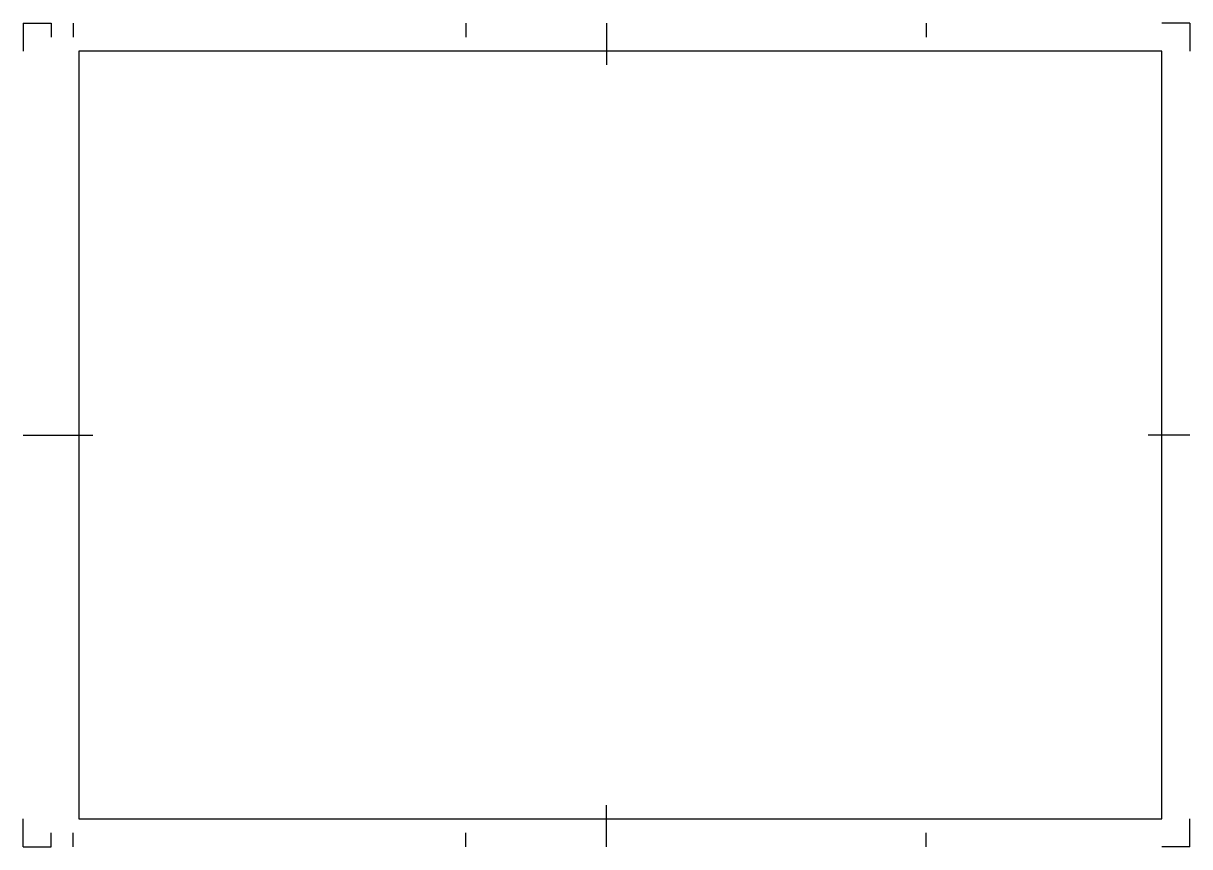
# Model space of a CAD drawing. Header units: millimetres. Extents: x 0 to 841, y 0 to 594.
import ezdxf

# ---------------------------------------------------------------- set-up
doc = ezdxf.new("R2010")
doc.units = ezdxf.units.MM
doc.linetypes.add('LIRA_LINE_1', pattern=[0])
doc.layers.get('0').update_dxf_attribs({"linetype": 'LIRA_LINE_1'})

msp = doc.modelspace()

# ---------------------------------------------------------------- linework, layer by layer
at = {"true_color": 0xff0000}
for p, q in [((0, 594), (20, 594)), ((0, 594), (0, 574)), ((20, 594), (20, 584)), ((36, 594), (36, 584)), ((319, 594), (319, 584)), ((420.5, 594), (420.5, 564)), ((651, 594), (651, 584)), ((841, 594), (821, 594)), ((841, 594), (841, 574)), ((0, 297), (50, 297)), ((841, 297), (811, 297)), ((420.5, 0), (420.5, 30)), ((0, 0), (0, 20)), ((841, 0), (841, 20)), ((20, 0), (20, 10)), ((36, 0), (36, 10)), ((319, 0), (319, 10)), ((651, 0), (651, 10)), ((0, 0), (20, 0)), ((841, 0), (821, 0))]:
    msp.add_line(p, q, dxfattribs=at)
at = {"true_color": 0x00ff00}
msp.add_lwpolyline([(40, 20), (821, 20), (821, 574), (40, 574)], close=True, dxfattribs=at)

doc.saveas('drawing.dxf')
